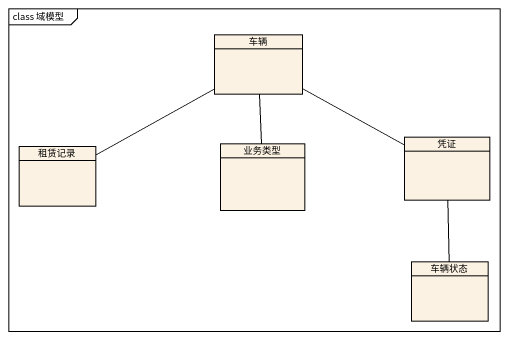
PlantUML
@startuml
mainframe class 域模型
hide circle
hide empty members
class 车辆
class 租赁记录
class 业务类型
class 凭证
class 车辆状态
车辆 -left- 租赁记录
车辆 -- 业务类型
车辆 -right- 凭证
凭证 -- 车辆状态
@enduml
